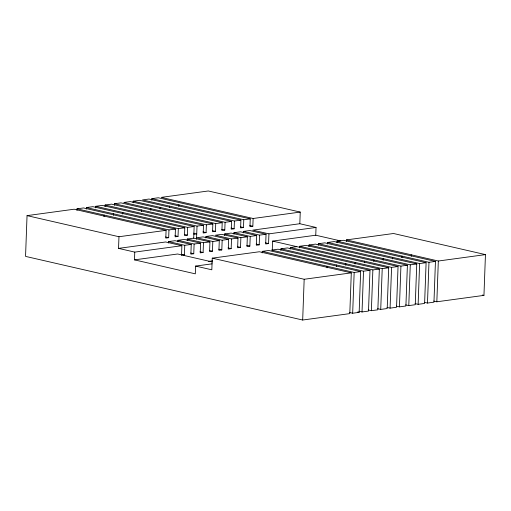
<?xml version="1.0" encoding="UTF-8"?>
<svg xmlns="http://www.w3.org/2000/svg" width="511" height="511" viewBox="0 0 511 511"><rect width="100%" height="100%" fill="white"/><g stroke="black" fill="none" stroke-linecap="round" stroke-linejoin="round"><path stroke-width="0.77" d="M27.045 215.623L25.55 256.388L302.678 320.027L349.799 313.62L351.293 272.861L259.364 251.751L212.25 258.157L211.822 269.802L195.598 266.078L195.311 273.845L134.482 259.869L134.763 252.108L118.546 248.384L118.967 236.734L27.045 215.623L74.165 209.216L166.088 230.327L165.8 238.094L168.681 237.698L168.962 229.937L77.04 208.827L76.982 210.391M86.333 209.12L86.391 207.555L92.868 206.674L184.79 227.785L184.509 235.545L187.384 235.156L187.671 227.395L95.742 206.284L95.685 207.849M104.02 216.587L104.078 215.035M105.036 206.578L105.094 205.013L111.57 204.132L203.493 225.242L203.212 233.003L206.086 232.614L206.374 224.846L114.445 203.736L114.387 205.307M113.372 215.316L113.429 213.764M122.723 214.045L122.781 212.493M133.09 202.765L133.147 201.193L139.624 200.312L231.547 221.423L231.266 229.19L234.14 228.8L234.428 221.033L142.499 199.922L148.976 199.041L240.898 220.152L240.617 227.919L243.492 227.523L243.779 219.762L151.85 198.651L151.793 200.216M141.426 211.503L141.483 209.944M150.777 210.225L150.834 208.673M160.128 208.954L160.186 207.402M169.48 207.683L169.537 206.131M168.483 243.076L168.541 241.582L175.011 240.7L191.235 244.43L190.878 254.133L193.758 253.743L194.11 244.034L177.892 240.311L177.834 241.805M77.04 208.827L83.517 207.945L175.439 229.056L175.152 236.823L178.032 236.427L178.32 228.666L86.391 207.555M178.831 206.412L178.888 204.86M181.526 255.404L181.884 245.702L165.66 241.971L118.546 248.384M182.964 255.206L184.407 255.015L184.758 245.306L168.541 241.582M187.186 240.534L187.243 239.039L193.714 238.158L209.938 241.882L209.58 251.591L212.461 251.195L212.812 241.492L196.594 237.768L203.065 236.887L219.289 240.611L218.932 250.32L221.812 249.924L222.164 240.221L205.946 236.497L205.888 237.985M193.714 238.158L194.142 226.514L102.219 205.403L95.742 206.284M196.537 239.263L197.022 226.118L105.094 205.013M177.892 240.311L184.362 239.429L200.587 243.153L200.229 252.862L203.11 252.472L203.461 242.763L187.243 239.039M114.445 203.736L120.922 202.861L212.844 223.965L212.563 231.732L215.438 231.342L215.725 223.575L123.796 202.465L130.273 201.583L222.196 222.694L221.915 230.461L224.789 230.071L225.076 222.304L133.147 201.193M224.591 235.443L224.648 233.949L231.119 233.073L247.343 236.797L246.985 246.5L249.866 246.11L250.224 236.408L234 232.677L233.942 234.172M205.946 236.497L212.416 235.616L228.641 239.34L228.283 249.042L231.164 248.653L231.521 238.95L215.297 235.226L221.768 234.345L237.992 238.069L237.634 247.771L240.515 247.381L240.873 237.679L224.648 233.949M243.293 232.901L243.351 231.406L249.828 230.525L266.046 234.255L265.694 243.958L268.569 243.568L268.927 233.859L252.702 230.135L299.823 223.729L316.041 227.452L315.76 235.22L340.396 240.873M151.85 198.651L158.327 197.77L250.249 218.88L249.968 226.648L252.843 226.252L253.13 218.491L161.201 197.38L208.322 190.973L300.244 212.078L299.823 223.729M234 232.677L240.477 231.796L256.694 235.526L256.337 245.229L259.218 244.839L259.575 235.13L243.351 231.406M262.188 252.907L262.245 251.355L268.716 250.479L360.645 271.584L359.15 312.349L352.673 313.23L349.581 312.521M272.254 250.403L272.599 241.09L315.76 235.22M280.89 250.364L280.948 248.812L287.418 247.931L379.347 269.041L377.853 309.807L371.376 310.688L368.284 309.979M290.242 249.093L290.299 247.541L296.77 246.66M299.593 247.822L299.65 246.27L306.121 245.389L398.05 266.499L396.555 307.264L390.078 308.139L386.987 307.43M302.678 320.027L304.173 279.268L212.25 258.157M308.944 246.551L309.002 244.999L315.472 244.117L407.401 265.228L405.906 305.987L399.43 306.868L396.344 306.159M318.296 245.28L318.353 243.728L324.824 242.846L416.752 263.957L415.258 304.716L408.781 305.597L405.696 304.888M327.647 244.009L327.704 242.457L334.175 241.575L426.104 262.686L424.609 303.445L418.132 304.326L415.047 303.617M327.072 267.809L327.129 266.257M336.998 242.738L337.056 241.179L343.533 240.304L435.455 261.415L433.96 302.173L427.483 303.055L424.398 302.346M336.423 266.538L336.481 264.985M346.349 241.46L346.407 239.908L393.527 233.501L485.45 254.612L483.955 295.377L436.835 301.784L433.75 301.075M345.775 265.266L345.832 263.714M352.673 313.23L354.168 272.465L262.245 251.355M355.126 263.995L355.183 262.443M362.024 311.959L363.519 271.194L271.596 250.083L278.067 249.202L369.996 270.313L368.501 311.078L362.024 311.959L358.933 311.25M364.484 262.724L364.535 261.172M371.376 310.688L372.87 269.923L280.948 248.812M373.835 261.453L373.886 259.901M272.599 241.09L388.699 267.77L387.204 308.535L380.727 309.417L382.222 268.652L290.299 247.541M383.186 260.182L383.244 258.63M390.078 308.139L391.573 267.381L299.65 246.27M392.537 258.911L392.595 257.352M399.43 306.868L400.924 266.11L309.002 244.999M401.889 257.633L401.946 256.081M408.781 305.597L410.276 264.839L318.353 243.728M411.24 256.362L411.298 254.81M418.132 304.326L419.627 263.561L327.704 242.457M427.483 303.055L428.978 262.29L337.056 241.179M436.835 301.784L438.329 261.019L346.407 239.908M118.967 236.734L166.088 230.327M168.962 229.937L175.439 229.056M178.32 228.666L184.79 227.785M187.671 227.395L194.142 226.514M197.022 226.118L203.493 225.242M206.374 224.846L212.844 223.965M215.725 223.575L222.196 222.694M225.076 222.304L231.547 221.423M234.428 221.033L240.898 220.152M243.779 219.762L250.249 218.88M253.13 218.491L300.244 212.078M193.861 234.274L196.735 233.885L193.643 233.176M134.763 252.108L181.884 245.702M184.758 245.306L191.235 244.43M194.11 244.034L200.587 243.153M203.461 242.763L209.938 241.882M212.812 241.492L219.289 240.611M222.164 240.221L228.641 239.34M231.521 238.95L237.992 238.069M240.873 237.679L247.343 236.797M250.224 236.408L256.694 235.526M259.575 235.13L266.046 234.255M268.927 233.859L316.041 227.452M134.482 259.869L177.643 253.999L212.295 261.958M208.603 261.377L212.531 260.846M195.598 266.078L212.091 263.836M304.173 279.268L351.293 272.861M354.168 272.465L360.645 271.584M363.519 271.194L369.996 270.313M372.87 269.923L379.347 269.041M382.222 268.652L388.699 267.77M391.573 267.381L398.05 266.499M400.924 266.11L407.401 265.228M410.276 264.839L416.752 263.957M419.627 263.561L426.104 262.686M428.978 262.29L435.455 261.415M438.329 261.019L485.45 254.612M249.758 225.543L252.843 226.252M240.406 226.814L243.492 227.523M231.049 228.085L234.14 228.8M221.697 229.362L224.789 230.071M212.346 230.633L215.438 231.342M265.477 242.859L268.569 243.568M482.403 295.019L483.955 295.377M202.995 231.905L206.086 232.614M256.126 244.13L259.218 244.839M246.775 245.401L249.866 246.11M184.292 234.447L187.384 235.156M237.423 246.672L240.515 247.381M174.941 235.718L178.032 236.427M228.072 247.944L231.164 248.653M165.59 236.989L168.681 237.698M218.721 249.215L221.812 249.924M209.369 250.486L212.461 251.195M200.018 251.757L203.11 252.472M190.667 253.034L193.758 253.743M181.316 254.306L184.407 255.015M377.635 308.701L380.727 309.417M357.604 311.997L359.15 312.349"/></g></svg>
